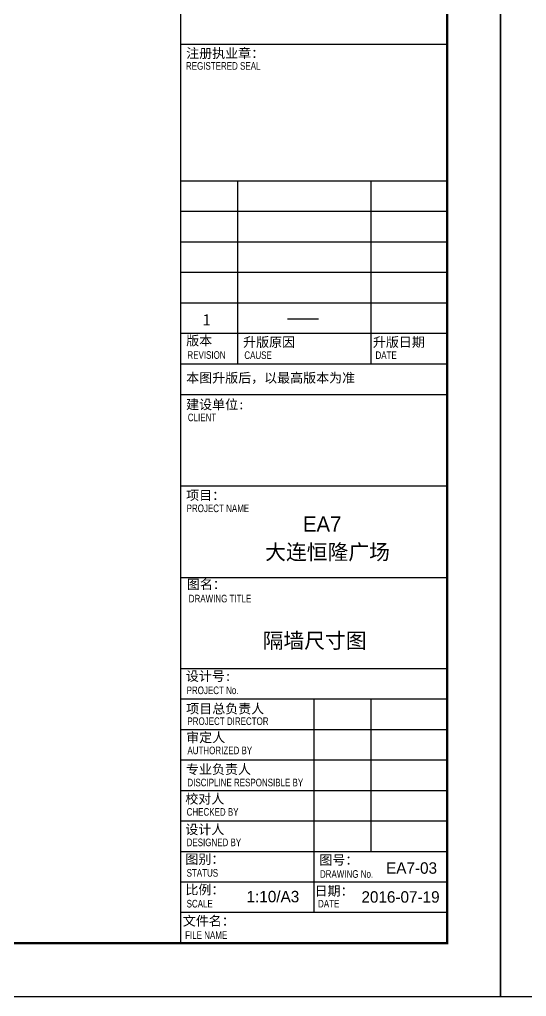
# Model space of a CAD drawing. Header units: millimetres. Extents: x 346472 to 732256, y -34068 to -15883.
# Drawn here: x 443881 to 449642, y -34068 to -22965 of the extents above; entities that cross this region are included whole.
import ezdxf

# ---------------------------------------------------------------- set-up
doc = ezdxf.new("R2010")
doc.units = ezdxf.units.MM
doc.header["$LTSCALE"] = 7
doc.layers.add('图框', color=9, linetype='Continuous')
doc.styles.add('ARIAL', font='Arial.ttf')
doc.styles.get("Standard").update_dxf_attribs({"font": 'STKaiti.ttf'})
doc.styles.add('图签-仿宋', font='')
doc.styles.add('图签-黑体', font='')
doc.styles.get('图签-仿宋').set_extended_font_data('FangSong_GB2312')
doc.styles.get('图签-黑体').set_extended_font_data('SimHei')

msp = doc.modelspace()

# ---------------------------------------------------------------- linework, layer by layer
at = {"layer": '图框', "color": 251}
for p, q in [((445708.7, -16489.1), (445708.7, -33462)), ((445708.7, -23243.6), (448739.6, -23243.6)), ((448739.6, -24802.4), (445708.7, -24802.4)), ((446358.2, -24802.4), (446358.2, -26880.7)), ((447873.6, -24802.4), (447873.6, -26880.7)), ((448739.6, -25148.8), (445708.7, -25148.8)), ((448739.6, -25495.1), (445708.7, -25495.1)), ((448739.6, -25841.5), (445708.7, -25841.5)), ((448739.6, -26187.9), (445708.7, -26187.9)), ((446924.6, -26368.6), (447278.4, -26368.6)), ((448739.6, -26534.3), (445708.7, -26534.3)), ((448739.6, -26880.7), (445708.7, -26880.7)), ((445708.7, -27227.1), (448739.6, -27227.1)), ((445708.7, -28266.2), (448739.6, -28266.2)), ((445708.7, -29305.4), (448739.6, -29305.4)), ((448739.6, -30344.5), (445708.7, -30344.5)), ((448739.6, -30690.9), (445708.7, -30690.9)), ((447224.2, -30690.9), (447224.2, -33115.6)), ((447873.6, -30690.9), (447873.6, -32422.9)), ((448739.6, -31037.3), (445708.7, -31037.3)), ((448739.6, -31383.7), (445708.7, -31383.7)), ((448739.6, -31730.1), (445708.7, -31730.1)), ((448739.6, -32076.5), (445708.7, -32076.5)), ((448739.6, -32422.9), (445708.7, -32422.9)), ((448739.6, -32769.2), (445708.7, -32769.2)), ((448739.6, -33115.6), (445708.7, -33115.6))]:
    msp.add_line(p, q, dxfattribs=at)
for points in [[(423626.7, -34068.2), (449345.8, -34068.2), (449345.8, -15882.9), (423626.7, -15882.9)], [(449345.8, -34068.2), (475064.9, -34068.2), (475064.9, -15882.9), (449345.8, -15882.9)]]:
    msp.add_lwpolyline(points, close=True, dxfattribs=at)
at = {"layer": '图框', "color": 251, "const_width": 26}
msp.add_lwpolyline([(424925.6, -16489.1), (448739.6, -16489.1), (448739.6, -33462), (424925.6, -33462)], close=True, dxfattribs=at)

# ---------------------------------------------------------------- texts
at = {"layer": '图框', "color": 251}
for s, height, style, p in [('注册执业章：', 108.25, '图签-黑体', (445775.3, -23402.5)), ('1', 129.9, '图签-仿宋', (445963.5, -26442.4)), ('版本', 108.25, '图签-黑体', (445775.2, -26668.8)), ('升版原因', 108.25, '图签-黑体', (446422.1, -26685)), ('升版日期', 108.25, '图签-黑体', (447896.7, -26685)), ('本图升版后，以最高版本为准', 108.245, '图签-黑体', (445775.2, -27091.4)), ('建设单位:', 108.25, '图签-黑体', (445774.3, -27394.6)), ('项目：', 108.25, '图签-黑体', (445774.3, -28426)), ('图名：', 108.25, '图签-黑体', (445782.9, -29438.7)), ('设计号:', 108.25, '图签-黑体', (445771.2, -30481.4)), ('项目总负责人', 108.25, '图签-黑体', (445775.2, -30851.9)), ('审定人', 108.25, '图签-黑体', (445775.2, -31178.7)), ('专业负责人', 108.25, '图签-黑体', (445773, -31540.3)), ('校对人', 108.25, '图签-黑体', (445765.4, -31876.9)), ('设计人', 108.25, '图签-黑体', (445765.4, -32223.3)), ('图别：', 108.25, '图签-黑体', (445765.4, -32561.2)), ('图号：', 108.25, '图签-黑体', (447288.7, -32570.5)), ('比例：', 108.25, '图签-黑体', (445766.1, -32908.4)), ('日期：', 108.25, '图签-黑体', (447233.8, -32922.3)), ('文件名：', 108.25, '图签-黑体', (445736.6, -33263.6))]:
    msp.add_text(s, height=height, dxfattribs=dict(at, style=style)).set_placement(p)
at = {"layer": '图框', "color": 251, "style": 'ARIAL', "width": 0.75}
for s, height, p in [('REGISTERED SEAL', 86.596, (445772.3, -23535.7)), ('REVISION', 86.6, (445788.9, -26821.2)), ('CAUSE', 86.6, (446435.8, -26823.2)), ('DATE', 86.6, (447926.6, -26823.2)), ('CLIENT', 86.6, (445793.6, -27530.6)), ('PROJECT NAME', 86.596, (445779.9, -28563.8)), ('DRAWING TITLE', 86.596, (445804.2, -29589.5)), ('PROJECT No.', 86.596, (445779.9, -30632.1)), ('PROJECT DIRECTOR', 86.596, (445788.9, -30982.9)), ('AUTHORIZED BY', 86.596, (445788.9, -31315.4)), ('DISCIPLINE RESPONSIBLE BY', 86.596, (445788.9, -31680)), ('CHECKED BY', 86.6, (445779.9, -32013.9)), ('DESIGNED BY', 86.596, (445779.9, -32360.3)), ('STATUS', 86.6, (445779.9, -32706.7)), ('DRAWING No.', 86.596, (447295, -32719.6)), ('SCALE', 86.6, (445779.9, -33057)), ('DATE', 86.6, (447273.7, -33057)), ('FILE NAME', 86.6, (445762.6, -33414.4))]:
    msp.add_text(s, height=height, dxfattribs=at).set_placement(p)
at = {"layer": '图框', "color": 251}
for s, height, p in [('EA7', 173.19, (447101.1, -28786.2)), ('大连恒隆广场', 173.19, (446672.7, -29103.8)), ('2016-07-19', 129.89, (447766.7, -33002.2))]:
    msp.add_text(s, height=height, dxfattribs=at).set_placement(p)
for s, insert, char_height, width, attachment_point in [('\\pi151;{\\fSimSun|b0|i0|c134|p2; 隔墙尺寸图}', (446375.3, -29936.8), 173.193, 1602.577, 1), ('EA7-03', (448046.6, -32609.4), 129.89, 67.606, 4), ('1:10/A3', (446461.2, -32933.9), 129.89, 67.606, 4)]:
    msp.add_mtext(s, dxfattribs=dict(at, insert=insert, char_height=char_height, width=width, attachment_point=attachment_point))

doc.saveas('drawing.dxf')
